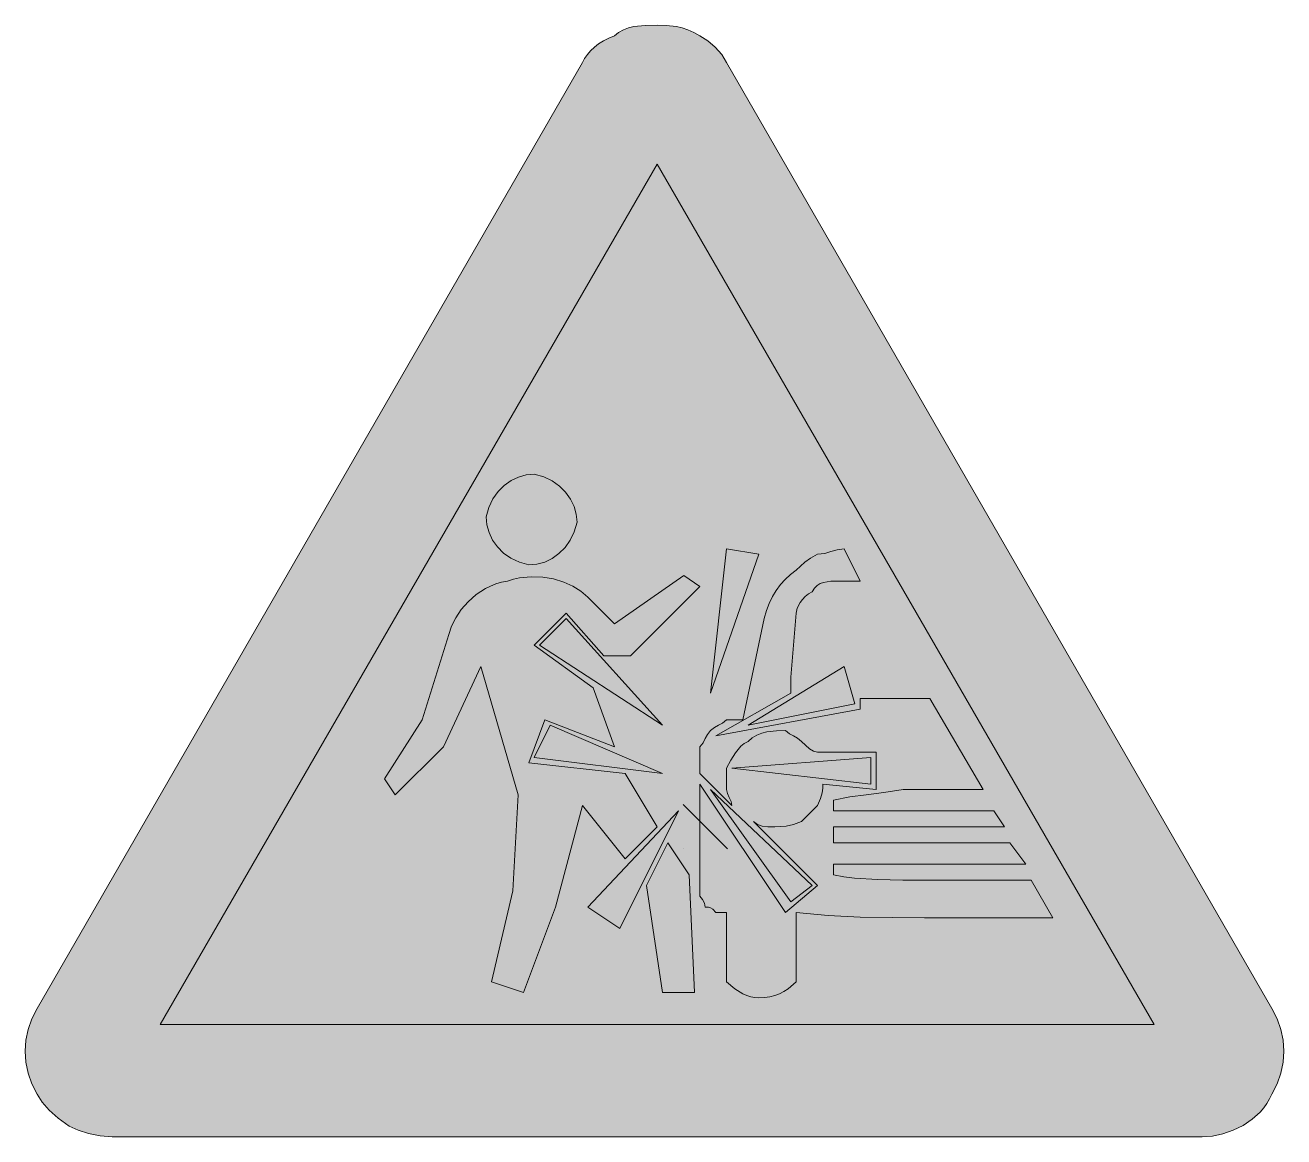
# Model space of a CAD drawing. Header units: metres. Extents: x 142 to 424, y 11 to 260.
import ezdxf

# ---------------------------------------------------------------- set-up
doc = ezdxf.new("R2010")
doc.units = ezdxf.units.M
for name, color, linetype, true_color in [('FILL_BLACK_000000', 7, 'Continuous', 0x000000), ('FILL_RED_FF0000', 7, 'Continuous', 0xff0000), ('FILL_WHITE_FFFFFF', 7, 'Continuous', 0xffffff), ('STROKE_PINK_E1E1E1', 7, 'Continuous', 0xe1e1e1)]:
    doc.layers.add(name, color=color, linetype=linetype, true_color=true_color)

msp = doc.modelspace()

# ---------------------------------------------------------------- hatches: boundary and pattern name
at = {"layer": 'FILL_BLACK_000000', "true_color": 0x000000}
h = msp.add_hatch(color=7, dxfattribs=at)
h.dxf.hatch_style = 1
h.paths.add_polyline_path([(264.86, 146.42), (263.95, 144.53), (262.79, 142.89), (261.42, 141.51), (259.88, 140.42), (258.21, 139.62), (256.46, 139.13), (254.67, 138.96), (252.53, 139.57), (250.64, 140.48), (249, 141.64), (247.62, 143.01), (246.53, 144.55), (245.73, 146.22), (245.24, 147.97), (245.07, 149.76), (245.68, 151.9), (246.59, 153.79), (247.75, 155.43), (249.12, 156.81), (250.66, 157.9), (252.33, 158.7), (254.08, 159.19), (255.87, 159.36), (258.01, 158.75), (259.9, 157.84), (261.54, 156.68), (262.92, 155.31), (264.01, 153.77), (264.81, 152.1), (265.3, 150.35), (265.47, 148.56), (264.86, 146.42)])
h = msp.add_hatch(color=7, dxfattribs=at)
h.dxf.hatch_style = 1
h.paths.add_polyline_path([(336.27, 108.96), (344.67, 108.96), (356.67, 88.56), (338.67, 88.56), (334.38, 87.85), (330.42, 87.36), (326.69, 86.87), (323.07, 86.16), (323.07, 83.76), (359.07, 83.76), (361.47, 80.16), (323.07, 80.16), (323.07, 76.56), (362.67, 76.56), (366.27, 71.76), (323.07, 71.76), (323.07, 69.36), (325.38, 68.96), (327.8, 68.67), (332.97, 68.31), (338.6, 68.18), (344.67, 68.16), (367.47, 68.16), (372.27, 59.76), (343.47, 59.76), (336.27, 59.78), (329.07, 59.91), (321.87, 60.27), (314.67, 60.96), (314.67, 45.36), (312.85, 43.78), (311.91, 43.17), (310.92, 42.66), (309.88, 42.27), (308.76, 41.98), (307.57, 41.82), (306.27, 41.76), (305.37, 41.82), (304.47, 41.98), (303.57, 42.27), (302.67, 42.66), (300.87, 43.78), (299.07, 45.36), (299.07, 60.96), (296.67, 60.96), (295.96, 61.65), (295.47, 62.01), (294.98, 62.14), (294.27, 62.16), (294.08, 63.04), (293.67, 63.81), (293.07, 64.56), (293.07, 66.96), (293.07, 89.76), (312.27, 60.96), (319.47, 66.96), (305.07, 81.36), (305.99, 80.67), (307.02, 80.31), (308.28, 80.18), (309.87, 80.16), (312.42, 80.31), (314.09, 80.67), (315.87, 81.36), (319.47, 84.96), (320.16, 86.55), (320.52, 87.81), (320.65, 88.84), (320.67, 89.76), (332.67, 88.56), (332.67, 96.96), (319.47, 96.96), (318.57, 97.17), (317.67, 97.71), (315.87, 99.36), (314.97, 100.07), (314.07, 100.56), (313.17, 101.05), (312.27, 101.76), (310.28, 101.72), (308.07, 101.46), (306.95, 101.17), (305.86, 100.75), (304.82, 100.15), (303.87, 99.36), (303.02, 98.86), (302.28, 98.25), (301.02, 96.81), (299.99, 95.14), (299.07, 93.36), (299.07, 88.56), (299.26, 87.66), (299.67, 86.76), (300.08, 85.86), (300.27, 84.96), (293.07, 92.16), (293.07, 95.76), (293.07, 98.16), (293.78, 99.06), (294.27, 99.96), (294.76, 100.86), (295.47, 101.76), (296.37, 102.47), (297.27, 102.96), (298.17, 103.45), (299.07, 104.16), (302.67, 104.16), (307.47, 126.96), (307.98, 128.7), (308.6, 130.33), (309.33, 131.85), (310.17, 133.26), (311.13, 134.55), (312.2, 135.73), (313.38, 136.8), (314.67, 137.76), (316.62, 139.56), (317.88, 140.46), (319.47, 141.36), (321.08, 141.55), (322.47, 141.96), (323.86, 142.37), (325.47, 142.56), (329.07, 135.36), (324.27, 135.36), (322.49, 135.32), (320.82, 135.06), (320.06, 134.77), (319.38, 134.35), (318.77, 133.75), (318.27, 132.96), (317.43, 132.46), (316.7, 131.87), (316.08, 131.23), (315.57, 130.56), (314.9, 129.25), (314.67, 128.16), (313.47, 113.76), (313.47, 111.36), (313.47, 110.16), (296.67, 100.56), (329.07, 106.56), (329.07, 108.96), (336.27, 108.96)])
h = msp.add_hatch(color=7, dxfattribs=at)
h.dxf.hatch_style = 1
h.paths.add_polyline_path([(277.47, 118.56), (271.47, 118.56), (263.07, 128.16), (255.87, 120.96), (269.07, 111.36), (273.87, 98.16), (258.27, 104.16), (254.67, 94.56), (276.27, 92.16), (283.47, 80.16), (276.27, 72.96), (266.67, 84.96), (260.67, 62.16), (253.47, 42.96), (246.27, 45.36), (251.07, 65.76), (252.27, 87.36), (243.87, 116.16), (235.47, 98.16), (224.67, 87.36), (222.27, 90.96), (230.67, 104.16), (236.67, 123.36), (237.29, 125.2), (238.23, 127.09), (239.48, 128.95), (241.02, 130.71), (242.85, 132.3), (244.94, 133.65), (246.08, 134.22), (247.28, 134.7), (248.55, 135.08), (249.87, 135.36), (251.22, 135.75), (252.56, 136.04), (255.21, 136.32), (257.78, 136.22), (260.22, 135.81), (262.49, 135.11), (264.55, 134.18), (266.36, 133.05), (267.87, 131.76), (273.87, 125.76), (289.47, 136.56), (293.07, 134.16), (277.47, 118.56)])
h = msp.add_hatch(color=7, dxfattribs=at)
h.dxf.hatch_style = 1
h.paths.add_polyline_path([(285.87, 76.56), (290.67, 69.36), (291.87, 42.96), (284.67, 42.96), (281.07, 66.96), (285.87, 76.56)])
at = {"layer": 'FILL_RED_FF0000', "true_color": 0xff0000}
h = msp.add_hatch(color=7, dxfattribs=at)
h.dxf.hatch_style = 1
h.paths.add_polyline_path([(422.65, 37.06), (423.5, 34.67), (424, 32.23), (424.17, 29.76), (424, 27.29), (423.5, 24.85), (422.65, 22.46), (421.47, 20.16), (420.97, 19.06), (420.36, 18.02), (419.65, 17.05), (418.86, 16.13), (417.06, 14.49), (415.02, 13.11), (412.81, 12.02), (410.5, 11.22), (408.16, 10.73), (405.87, 10.56), (161.07, 10.56), (158.39, 10.77), (155.82, 11.31), (153.48, 12.08), (151.47, 12.96), (149, 14.76), (146.97, 16.56), (145.4, 18.36), (144.27, 20.16), (143.09, 22.46), (142.25, 24.85), (141.74, 27.29), (141.57, 29.76), (141.74, 32.23), (142.25, 34.67), (143.09, 37.06), (144.27, 39.36), (266.67, 251.76), (267.18, 252.66), (267.8, 253.54), (268.53, 254.4), (269.37, 255.21), (270.33, 255.97), (271.4, 256.65), (272.58, 257.26), (273.87, 257.76), (274.82, 258.55), (275.88, 259.15), (277.01, 259.57), (278.22, 259.86), (280.79, 260.12), (283.47, 260.16), (285.48, 260.12), (287.82, 259.86), (289.08, 259.57), (290.39, 259.15), (291.72, 258.55), (293.07, 257.76), (294.85, 256.65), (296.52, 255.21), (297.96, 253.54), (299.07, 251.76), (421.47, 39.36), (422.65, 37.06)])
h = msp.add_hatch(color=7, dxfattribs=at)
h.dxf.hatch_style = 1
h.paths.add_polyline_path([(299.07, 142.56), (306.27, 141.36), (295.47, 110.16), (299.07, 142.56)])
h = msp.add_hatch(color=7, dxfattribs=at)
h.dxf.hatch_style = 1
h.paths.add_polyline_path([(257.07, 120.96), (263.07, 126.96), (284.67, 102.96), (257.07, 120.96)])
h = msp.add_hatch(color=7, dxfattribs=at)
h.dxf.hatch_style = 1
h.paths.add_polyline_path([(303.87, 102.96), (325.47, 116.16), (327.87, 107.76), (303.87, 102.96)])
h = msp.add_hatch(color=7, dxfattribs=at)
h.dxf.hatch_style = 1
h.paths.add_polyline_path([(284.67, 92.16), (255.87, 95.76), (259.47, 102.96), (284.67, 92.16)])
h = msp.add_hatch(color=7, dxfattribs=at)
h.dxf.hatch_style = 1
h.paths.add_polyline_path([(331.47, 95.76), (331.47, 89.76), (300.27, 93.36), (331.47, 95.76)])
h = msp.add_hatch(color=7, dxfattribs=at)
h.dxf.hatch_style = 1
h.paths.add_polyline_path([(313.47, 63.36), (295.47, 88.56), (318.27, 66.96), (313.47, 63.36)])
h = msp.add_hatch(color=7, dxfattribs=at)
h.dxf.hatch_style = 1
h.paths.add_polyline_path([(267.87, 62.16), (288.27, 83.76), (275.07, 57.36), (267.87, 62.16)])
at = {"layer": 'FILL_WHITE_FFFFFF', "true_color": 0xffffff}
h = msp.add_hatch(color=7, dxfattribs=at)
h.dxf.hatch_style = 1
h.paths.add_polyline_path([(171.87, 35.76), (283.47, 228.96), (395.07, 35.76), (171.87, 35.76)])

# ---------------------------------------------------------------- linework, layer by layer
at = {"layer": 'FILL_BLACK_000000', "lineweight": 0, "true_color": 0x000000}
for points in [[(264.86, 146.42), (263.95, 144.53), (262.79, 142.89), (261.42, 141.51), (259.88, 140.42), (258.21, 139.62), (256.46, 139.13), (254.67, 138.96), (252.53, 139.57), (250.64, 140.48), (249, 141.64), (247.62, 143.01), (246.53, 144.55), (245.73, 146.22), (245.24, 147.97), (245.07, 149.76), (245.68, 151.9), (246.59, 153.79), (247.75, 155.43), (249.12, 156.81), (250.66, 157.9), (252.33, 158.7), (254.08, 159.19), (255.87, 159.36), (258.01, 158.75), (259.9, 157.84), (261.54, 156.68), (262.92, 155.31), (264.01, 153.77), (264.81, 152.1), (265.3, 150.35), (265.47, 148.56)], [(336.27, 108.96), (344.67, 108.96), (356.67, 88.56), (338.67, 88.56), (334.38, 87.85), (330.42, 87.36), (326.69, 86.87), (323.07, 86.16), (323.07, 83.76), (359.07, 83.76), (361.47, 80.16), (323.07, 80.16), (323.07, 76.56), (362.67, 76.56), (366.27, 71.76), (323.07, 71.76), (323.07, 69.36), (325.38, 68.96), (327.8, 68.67), (332.97, 68.31), (338.6, 68.18), (344.67, 68.16), (367.47, 68.16), (372.27, 59.76), (343.47, 59.76), (336.27, 59.78), (329.07, 59.91), (321.87, 60.27), (314.67, 60.96), (314.67, 45.36), (312.85, 43.78), (311.91, 43.17), (310.92, 42.66), (309.88, 42.27), (308.76, 41.98), (307.57, 41.82), (306.27, 41.76), (305.37, 41.82), (304.47, 41.98), (303.57, 42.27), (302.67, 42.66), (300.87, 43.78), (299.07, 45.36), (299.07, 60.96), (296.67, 60.96), (295.96, 61.65), (295.47, 62.01), (294.98, 62.14), (294.27, 62.16), (294.08, 63.04), (293.67, 63.81), (293.07, 64.56), (293.07, 66.96), (293.07, 89.76), (312.27, 60.96), (319.47, 66.96), (305.07, 81.36), (305.99, 80.67), (307.02, 80.31), (308.28, 80.18), (309.87, 80.16), (312.42, 80.31), (314.09, 80.67), (315.87, 81.36), (319.47, 84.96), (320.16, 86.55), (320.52, 87.81), (320.65, 88.84), (320.67, 89.76), (332.67, 88.56), (332.67, 96.96), (319.47, 96.96), (318.57, 97.17), (317.67, 97.71), (315.87, 99.36), (314.97, 100.07), (314.07, 100.56), (313.17, 101.05), (312.27, 101.76), (310.28, 101.72), (308.07, 101.46), (306.95, 101.17), (305.86, 100.75), (304.82, 100.15), (303.87, 99.36), (303.02, 98.86), (302.28, 98.25), (301.02, 96.81), (299.99, 95.14), (299.07, 93.36), (299.07, 88.56), (299.26, 87.66), (299.67, 86.76), (300.08, 85.86), (300.27, 84.96), (293.07, 92.16), (293.07, 95.76), (293.07, 98.16), (293.78, 99.06), (294.27, 99.96), (294.76, 100.86), (295.47, 101.76), (296.37, 102.47), (297.27, 102.96), (298.17, 103.45), (299.07, 104.16), (302.67, 104.16), (307.47, 126.96), (307.98, 128.7), (308.6, 130.33), (309.33, 131.85), (310.17, 133.26), (311.13, 134.55), (312.2, 135.73), (313.38, 136.8), (314.67, 137.76), (316.62, 139.56), (317.88, 140.46), (319.47, 141.36), (321.08, 141.55), (322.47, 141.96), (323.86, 142.37), (325.47, 142.56), (329.07, 135.36), (324.27, 135.36), (322.49, 135.32), (320.82, 135.06), (320.06, 134.77), (319.38, 134.35), (318.77, 133.75), (318.27, 132.96), (317.43, 132.46), (316.7, 131.87), (316.08, 131.23), (315.57, 130.56), (314.9, 129.25), (314.67, 128.16), (313.47, 113.76), (313.47, 111.36), (313.47, 110.16), (296.67, 100.56), (329.07, 106.56), (329.07, 108.96)], [(277.47, 118.56), (271.47, 118.56), (263.07, 128.16), (255.87, 120.96), (269.07, 111.36), (273.87, 98.16), (258.27, 104.16), (254.67, 94.56), (276.27, 92.16), (283.47, 80.16), (276.27, 72.96), (266.67, 84.96), (260.67, 62.16), (253.47, 42.96), (246.27, 45.36), (251.07, 65.76), (252.27, 87.36), (243.87, 116.16), (235.47, 98.16), (224.67, 87.36), (222.27, 90.96), (230.67, 104.16), (236.67, 123.36), (237.29, 125.2), (238.23, 127.09), (239.48, 128.95), (241.02, 130.71), (242.85, 132.3), (244.94, 133.65), (246.08, 134.22), (247.28, 134.7), (248.55, 135.08), (249.87, 135.36), (251.22, 135.75), (252.56, 136.04), (255.21, 136.32), (257.78, 136.22), (260.22, 135.81), (262.49, 135.11), (264.55, 134.18), (266.36, 133.05), (267.87, 131.76), (273.87, 125.76), (289.47, 136.56), (293.07, 134.16)], [(285.87, 76.56), (290.67, 69.36), (291.87, 42.96), (284.67, 42.96), (281.07, 66.96)]]:
    msp.add_lwpolyline(points, close=True, dxfattribs=at)
at = {"layer": 'FILL_RED_FF0000', "lineweight": 0, "true_color": 0xff0000}
for points in [[(422.65, 37.06), (423.5, 34.67), (424, 32.23), (424.17, 29.76), (424, 27.29), (423.5, 24.85), (422.65, 22.46), (421.47, 20.16), (420.97, 19.06), (420.36, 18.02), (419.65, 17.05), (418.86, 16.13), (417.06, 14.49), (415.02, 13.11), (412.81, 12.02), (410.5, 11.22), (408.16, 10.73), (405.87, 10.56), (161.07, 10.56), (158.39, 10.77), (155.82, 11.31), (153.48, 12.08), (151.47, 12.96), (149, 14.76), (146.97, 16.56), (145.4, 18.36), (144.27, 20.16), (143.09, 22.46), (142.25, 24.85), (141.74, 27.29), (141.57, 29.76), (141.74, 32.23), (142.25, 34.67), (143.09, 37.06), (144.27, 39.36), (266.67, 251.76), (267.18, 252.66), (267.8, 253.54), (268.53, 254.4), (269.37, 255.21), (270.33, 255.97), (271.4, 256.65), (272.58, 257.26), (273.87, 257.76), (274.82, 258.55), (275.88, 259.15), (277.01, 259.57), (278.22, 259.86), (280.79, 260.12), (283.47, 260.16), (285.48, 260.12), (287.82, 259.86), (289.08, 259.57), (290.39, 259.15), (291.72, 258.55), (293.07, 257.76), (294.85, 256.65), (296.52, 255.21), (297.96, 253.54), (299.07, 251.76), (421.47, 39.36)], [(299.07, 142.56), (306.27, 141.36), (295.47, 110.16)], [(257.07, 120.96), (263.07, 126.96), (284.67, 102.96)], [(303.87, 102.96), (325.47, 116.16), (327.87, 107.76)], [(284.67, 92.16), (255.87, 95.76), (259.47, 102.96)], [(331.47, 95.76), (331.47, 89.76), (300.27, 93.36)], [(313.47, 63.36), (295.47, 88.56), (318.27, 66.96)], [(267.87, 62.16), (288.27, 83.76), (275.07, 57.36)]]:
    msp.add_lwpolyline(points, close=True, dxfattribs=at)
at = {"layer": 'FILL_WHITE_FFFFFF', "lineweight": 0, "true_color": 0xff0000}
msp.add_lwpolyline([(171.87, 35.76), (283.47, 228.96), (395.07, 35.76)], close=True, dxfattribs=at)
at = {"layer": 'STROKE_PINK_E1E1E1', "lineweight": 0, "true_color": 0xe1e1e1}
for points in [[(299.27, 75.2), (289.27, 85.2)], [(289.27, 75.2), (289.27, 75.2)], [(289.27, 75.2), (289.27, 75.2)]]:
    msp.add_lwpolyline(points, dxfattribs=at)

doc.saveas('drawing.dxf')
